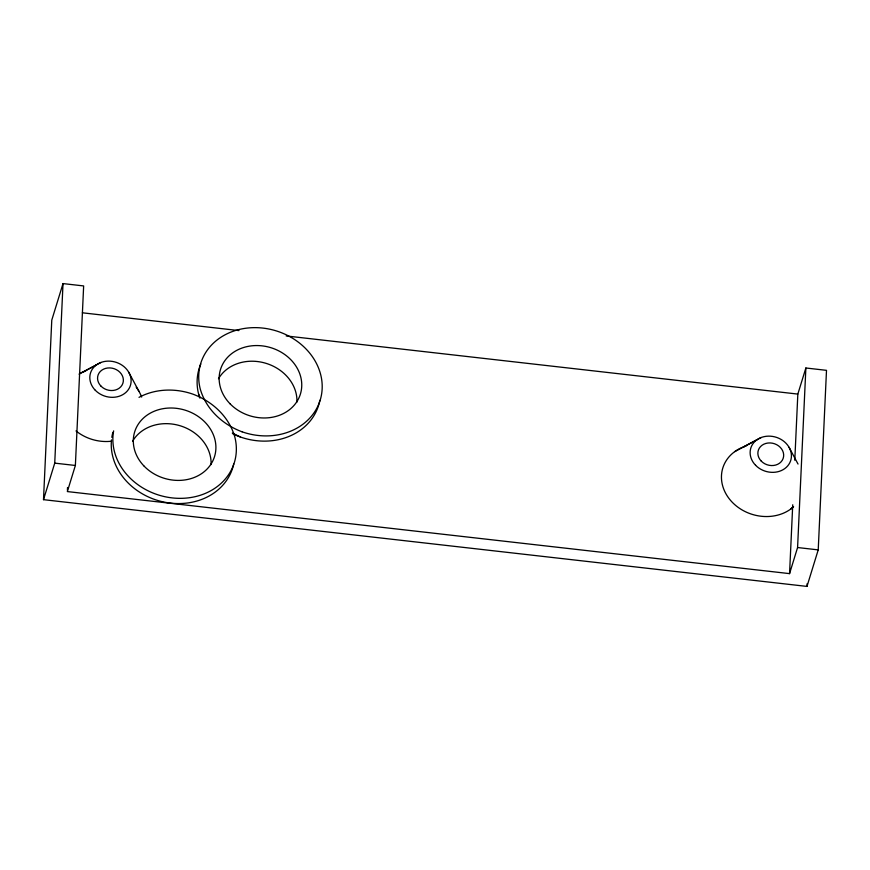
<?xml version="1.0" encoding="UTF-8"?>
<svg xmlns="http://www.w3.org/2000/svg" width="870" height="870" viewBox="0 0 870 870"><rect width="100%" height="100%" fill="white"/><g stroke="black" fill="none" stroke-linecap="round" stroke-linejoin="round"><path stroke-width="1.3" d="M43.5 499.663L51.776 320.116L63.021 283.587L83.65 285.936L75.375 465.472L67.349 491.572L789.558 573.624L797.583 547.534L805.87 367.999L826.5 370.337L818.224 549.883L806.979 586.413L43.5 499.663L54.734 463.134L63.021 283.587M67.403 490.223L67.534 487.515M789.558 573.624L792.733 504.785M794.788 460.23L797.833 394.088L805.87 367.999M806.979 586.413L807.11 583.716M790.754 509.048L792.624 507.243M79.061 374.133L96.461 364.867M734.737 451.639L756.769 439.894M83.237 371.871L100.866 362.496M743.545 446.897L761.174 437.523M82.378 312.798L238.967 330.589M286.219 335.95L797.833 394.088M54.734 463.134L75.375 465.472M797.583 547.534L818.224 549.883M232.301 433.075L240.49 437.034M789.057 447.3L798.029 464.058M128.749 372.273L139.004 391.424M198.621 394.11L200.1 397.753M218.479 378.765A41.803 35.637 17.1 0 1 265.698 363.236A41.803 35.637 17.1 0 1 296.909 402.114M132.631 441.21A41.803 35.637 17.1 0 1 179.84 425.669A41.803 35.637 17.1 0 1 211.062 464.558M111.523 441.21A41.803 35.637 17.1 0 1 76.005 430.944M79.746 373.393A41.803 35.637 17.1 0 1 85.662 371.044M136.188 387.172A41.803 35.637 17.1 0 1 141.647 397.057M793.592 506.753A41.803 35.637 17.1 0 1 729.397 498.988A41.803 35.637 17.1 0 1 745.971 446.06M319.823 400.32A62.488 53.277 17.1 0 1 232.953 433.902M199.73 397.905A62.488 53.277 17.1 0 1 200.829 363.986M233.715 464.014A62.488 53.277 17.1 0 1 164.68 502.207A62.488 53.277 17.1 0 1 111.49 439.883M111.817 437.36A62.488 53.277 17.1 0 1 112.893 432.368M113.644 430.878A62.488 53.277 17.1 0 0 176.545 498.26A62.488 53.277 17.1 0 0 234.846 437.088C229.114 416.763 212.443 401.385 192.966 394.175A62.488 53.277 17.1 0 0 139.015 397.351M242.099 431.814C222.622 424.603 205.951 409.226 200.22 388.89A62.488 53.277 17.1 0 1 257.553 327.685A62.488 53.277 17.1 0 1 321.704 393.436A62.488 53.277 17.1 0 1 242.099 431.814M95.287 390.26A20.902 17.824 17.1 0 0 130.185 386.139A20.902 17.824 17.1 0 0 105.922 361.267A20.902 17.824 17.1 0 0 95.287 390.26M100.974 386.117A13.061 11.136 17.1 0 0 122.79 383.539A13.061 11.136 17.1 0 0 107.63 367.999A13.061 11.136 17.1 0 0 100.974 386.117M755.595 465.287A20.902 17.824 17.1 0 0 790.493 461.154A20.902 17.824 17.1 0 0 766.231 436.294A20.902 17.824 17.1 0 0 755.595 465.287M761.283 461.143A13.061 11.136 17.1 0 0 783.098 458.566A13.061 11.136 17.1 0 0 767.938 443.026A13.061 11.136 17.1 0 0 761.283 461.143M230.104 403.843A41.803 35.637 17.1 0 0 299.889 395.6A41.803 35.637 17.1 0 0 251.376 345.868A41.803 35.637 17.1 0 0 230.104 403.843M144.257 466.287A41.803 35.637 17.1 0 0 214.042 458.033A41.803 35.637 17.1 0 0 165.528 408.313A41.803 35.637 17.1 0 0 144.257 466.287"/></g></svg>
